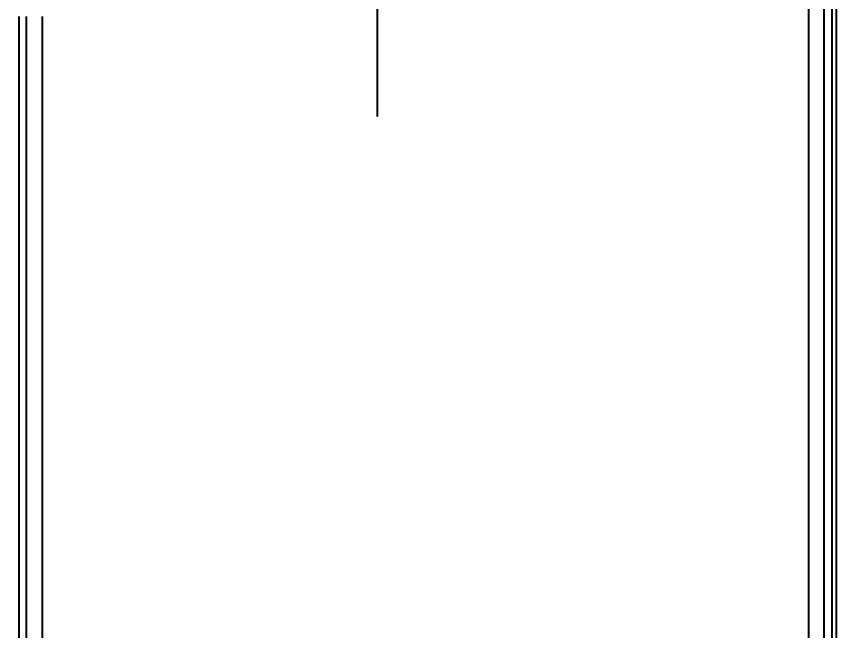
# Model space of a CAD drawing. Extents: x 0 to 1354, y 0 to 992.
# Drawn here: x 782.9 to 835.8, y 308.6 to 348.2 of the extents above; entities that cross this region are included whole.
import ezdxf

# ---------------------------------------------------------------- set-up
doc = ezdxf.new("R2010")
doc.units = 0
doc.header["$LTSCALE"] = 10
doc.header["$MEASUREMENT"] = 0
doc.header["$PDMODE"] = 3
doc.header["$PDSIZE"] = -10
doc.linetypes.add('CENTER', pattern=[2, 1.25, -0.25, 0.25, -0.25])
doc.layers.get('0').update_dxf_attribs({"linetype": 'CONTINUOUS'})
doc.layers.get('DEFPOINTS').update_dxf_attribs({"linetype": 'CONTINUOUS'})
doc.layers.add('1', color=7, linetype='CONTINUOUS')
doc.styles.add('Daelim Dimension', font='')
doc.styles.get('Daelim Dimension').set_extended_font_data('나눔고딕')
doc.dimstyles.new('DEFAULT', dxfattribs={"dimscale": 2, "dimtxt": 2, "dimasz": 2, "dimexe": 0, "dimexo": 2, "dimgap": 1, "dimtad": 1, "dimdec": 1, "dimzin": 9, "dimdsep": 46, "dimtxsty": 'Daelim Dimension', "dimcen": 0.5, "dimclrd": 252, "dimclre": 252, "dimclrt": 3, "dimadec": 1, "dimazin": 0, "dimtfac": 1, "dimtdec": 1, "dimtix": 1, "dimtmove": 0, "dimatfit": 3, "dimfxl": 1, "dimtolj": 1, "dimtzin": 1, "dimlwd": 9, "dimlwe": 9, "dimarcsym": 0})

# ---------------------------------------------------------------- blocks, each defined once
blk = doc.blocks.new('*D2')
at = {"color": 5, "lineweight": 9, "ltscale": 0.5, "transparency": 16777216}
for p, q in [((693.042, 358.582), (693.042, 234.115)), ((811.05, 270.668), (811.05, 234.115)), ((697.042, 234.115), (807.05, 234.115))]:
    blk.add_line(p, q, dxfattribs=at)
at = {"color": 5, "ltscale": 0.5, "transparency": 16777216}
for points in [[(697.042, 234.781), (697.042, 233.448), (693.042, 234.115)], [(807.05, 234.781), (807.05, 233.448), (811.05, 234.115)]]:
    blk.add_solid(points, dxfattribs=at)
at = {"layer": 'DEFPOINTS', "color": 0, "ltscale": 0.5, "transparency": 16777216}
for p in [(693.042, 362.582), (811.05, 274.668), (811.05, 234.115)]:
    blk.add_point(p, dxfattribs=at)
at = {"color": 7, "ltscale": 0.5, "transparency": 16777216, "insert": (752.046, 241.558), "char_height": 10, "attachment_point": 5, "style": 'Daelim Dimension'}
blk.add_mtext('\\A1;118', dxfattribs=at)

msp = doc.modelspace()

# ---------------------------------------------------------------- linework, layer by layer
at = {"layer": '1', "color": 7, "linetype": 'Continuous', "lineweight": -3}
for p, q in [((833.97, 421.168), (833.97, 281.168)), ((834.975, 281.168), (834.975, 421.168)), ((835.475, 421.168), (835.475, 281.168)), ((835.782, 281.168), (835.782, 421.168)), ((783.089, 348.168), (783.089, 281.168)), ((783.589, 281.168), (783.589, 348.168)), ((784.594, 348.168), (784.594, 281.168))]:
    msp.add_line(p, q, dxfattribs=at)
at = {"layer": '1', "color": 1, "linetype": 'CENTER', "lineweight": -3}
msp.add_line((806.182, 414.214), (806.182, 340.173), dxfattribs=at)

# ---------------------------------------------------------------- dimensions: what is measured, and where the dimension line sits
at = {"color": 5, "ltscale": 0.5}
dim = msp.add_linear_dim(base=(811.05, 234.115), p1=(693.042, 362.582), p2=(811.05, 274.668), angle=180, dimstyle='DEFAULT', override={"dimtxt": 5, "dimdec": 0, "dimclrd": 5, "dimclre": 5, "dimclrt": 7}, dxfattribs=at)
dim.commit()
dim.dimension.update_dxf_attribs({"geometry": '*D2', "text_midpoint": (752.046, 234.115), "dimtype": 160})

doc.saveas('drawing.dxf')
